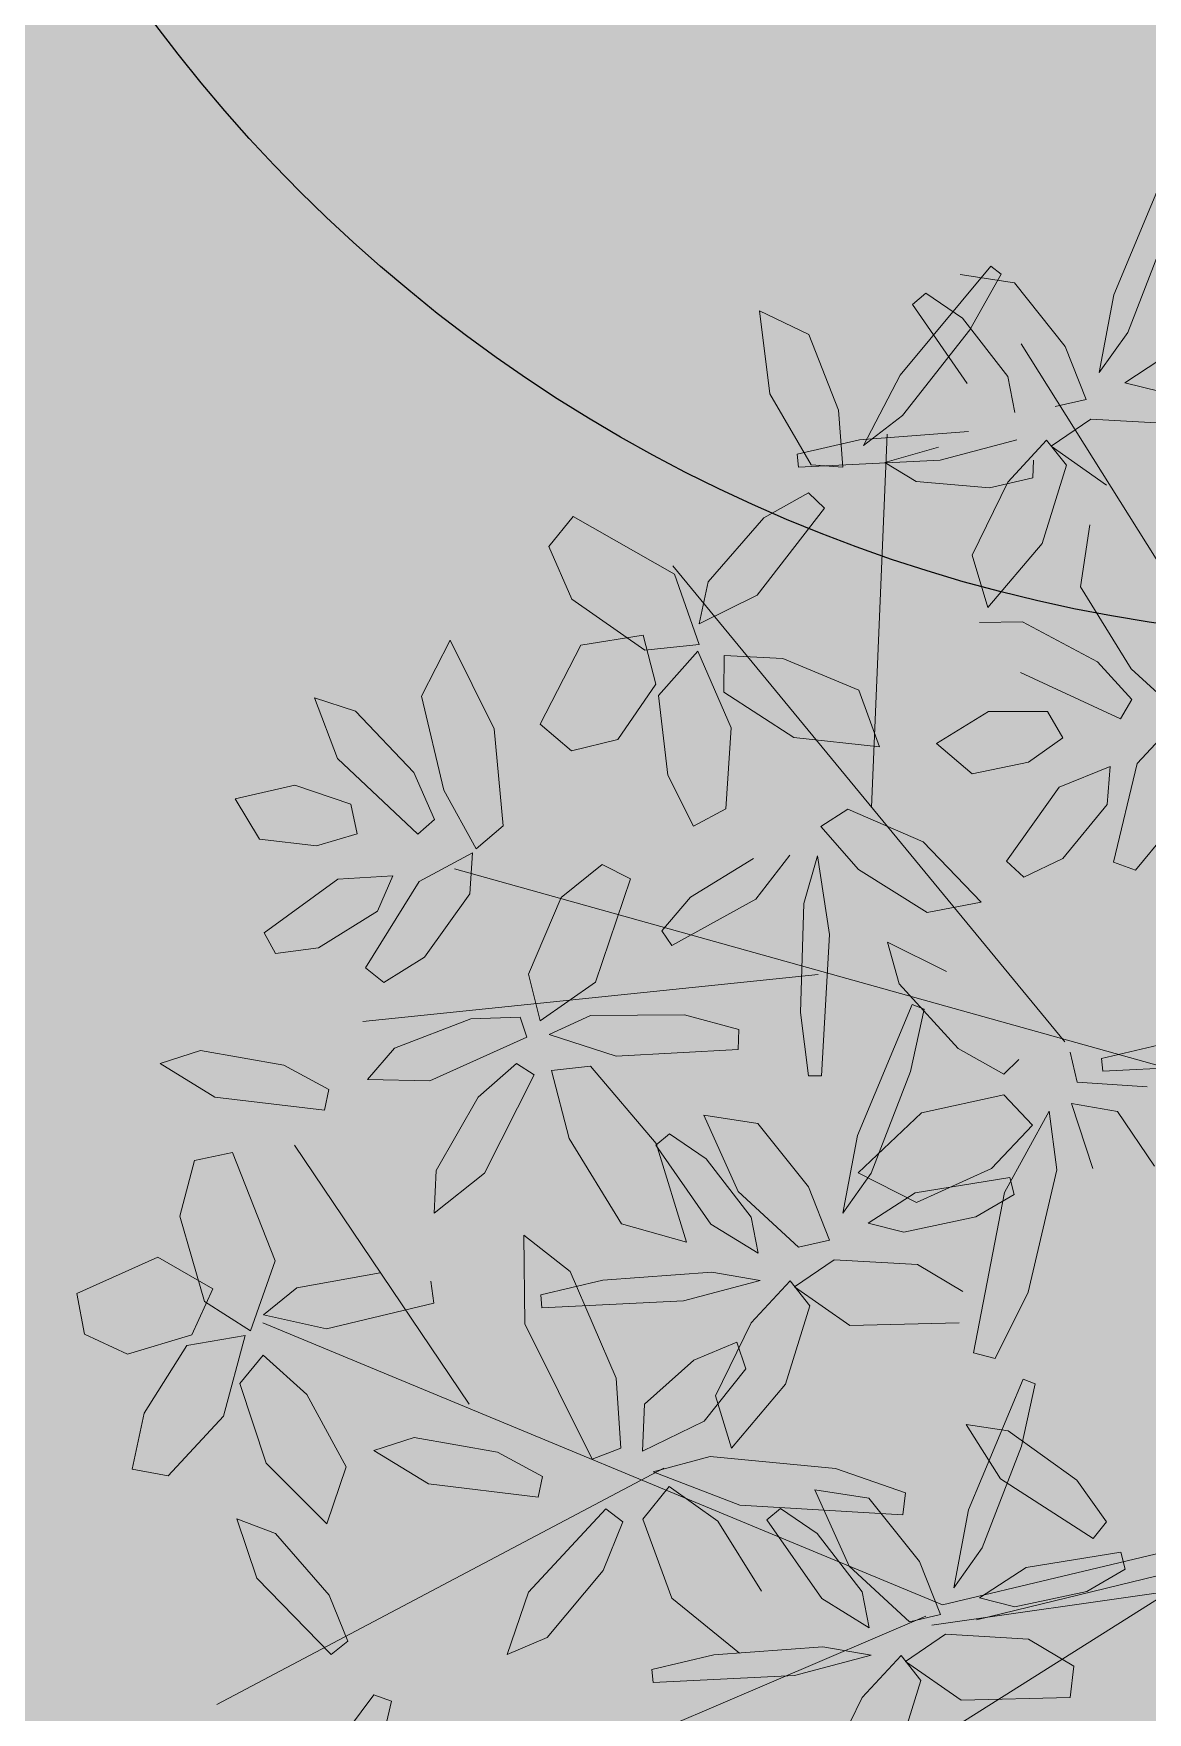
# Model space of a CAD drawing. Header units: metres. Extents: x 349703 to 349913, y 9282546 to 9282694.
# Drawn here: x 349720.509 to 349721.418, y 9282577.274 to 9282578.645 of the extents above; entities that cross this region are included whole.
import ezdxf

# ---------------------------------------------------------------- set-up
doc = ezdxf.new("R2010")
doc.units = ezdxf.units.M
doc.header["$LTSCALE"] = 0.25
for name, color, linetype, lineweight in [('AREA-VERDE', 3, 'CONTINUOUS', 9), ('ARQ-FONDO', 253, 'CONTINUOUS', 9), ('LLORAD-TEXTO', 1, 'CONTINUOUS', 25)]:
    doc.layers.add(name, color=color, linetype=linetype, lineweight=lineweight)

# ---------------------------------------------------------------- blocks, each defined once
blk = doc.blocks.new('ARR2')
at = {"layer": 'ARQ-FONDO', "lineweight": 5}
for p, q in [((2740.4969, 1215.758), (2740.5613, 1215.9124)), ((2740.5597, 1215.8335), (2740.5131, 1215.7133)), ((2740.2447, 1215.6629), (2740.3517, 1215.7915)), ((2740.3517, 1215.7915), (2740.3638, 1215.7823)), ((2740.3155, 1215.7818), (2740.3795, 1215.772)), ((2740.3638, 1215.7823), (2740.3269, 1215.7166)), ((2740.3795, 1215.772), (2740.4392, 1215.697)), ((2740.2591, 1215.7464), (2740.275, 1215.7598)), ((2740.275, 1215.7598), (2740.3182, 1215.7302)), ((2740.4795, 1215.666), (2740.4969, 1215.758)), ((2740.0784, 1215.739), (2740.1366, 1215.7108)), ((2740.0908, 1215.6409), (2740.0784, 1215.739)), ((2740.3237, 1215.6533), (2740.2591, 1215.7464)), ((2740.3269, 1215.7166), (2740.2471, 1215.6155)), ((2740.3182, 1215.7302), (2740.3715, 1215.6613)), ((2740.5131, 1215.7133), (2740.4795, 1215.666)), ((2740.1366, 1215.7108), (2740.1716, 1215.6216)), ((2740.9083, 1214.8699), (2740.3874, 1215.6998)), ((2740.4392, 1215.697), (2740.4639, 1215.6344)), ((2740.5097, 1215.6541), (2740.5649, 1215.69)), ((2740.2011, 1215.5801), (2740.2447, 1215.6629)), ((2740.3715, 1215.6613), (2740.3799, 1215.6189)), ((2740.5516, 1215.6435), (2740.5097, 1215.6541)), ((2740.1395, 1215.5571), (2740.0908, 1215.6409)), ((2740.4639, 1215.6344), (2740.4274, 1215.6259)), ((2740.1716, 1215.6216), (2740.1769, 1215.5545)), ((2740.2471, 1215.6155), (2740.2011, 1215.5801)), ((2740.1965, 1215.5868), (2740.325, 1215.5964)), ((2740.4696, 1215.6112), (2740.4227, 1215.5791)), ((2740.5679, 1215.6056), (2740.4696, 1215.6112)), ((2740.1231, 1215.5696), (2740.1965, 1215.5868)), ((2740.2106, 1215.153), (2740.2292, 1215.5932)), ((2740.2265, 1215.5599), (2740.2898, 1215.578)), ((2740.3822, 1215.5865), (2740.2916, 1215.5626)), ((2740.3715, 1215.5367), (2740.4174, 1215.5861)), ((2740.4174, 1215.5861), (2740.4407, 1215.5567)), ((2740.4227, 1215.5791), (2740.4881, 1215.5333)), ((2740.1246, 1215.5544), (2740.1231, 1215.5696)), ((2740.2916, 1215.5626), (2740.1246, 1215.5544)), ((2740.1769, 1215.5545), (2740.1395, 1215.5571)), ((2740.2634, 1215.5374), (2740.2265, 1215.5599)), ((2740.4021, 1215.5626), (2740.4012, 1215.5418)), ((2740.4407, 1215.5567), (2740.412, 1215.4642)), ((2740.3501, 1215.53), (2740.2634, 1215.5374)), ((2740.3295, 1215.4506), (2740.3715, 1215.5367)), ((2740.4012, 1215.5418), (2740.3501, 1215.53)), ((2740.1362, 1215.5242), (2740.0835, 1215.4945)), ((2740.1553, 1215.5061), (2740.1362, 1215.5242)), ((2739.8586, 1215.4962), (2739.8296, 1215.4607)), ((2739.9781, 1215.4281), (2739.8586, 1215.4962)), ((2740.0835, 1215.4945), (2740.0179, 1215.4191)), ((2740.0756, 1215.4032), (2740.1553, 1215.5061)), ((2740.4684, 1215.4864), (2740.4573, 1215.4131)), ((2739.8296, 1215.4607), (2739.8571, 1215.3984)), ((2740.412, 1215.4642), (2740.3481, 1215.3887)), ((2740.4388, 1214.8759), (2739.976, 1215.4379)), ((2740.3481, 1215.3887), (2740.3295, 1215.4506)), ((2740.0073, 1215.3451), (2739.9781, 1215.4281)), ((2740.0179, 1215.4191), (2740.0071, 1215.3694)), ((2739.8571, 1215.3984), (2739.9431, 1215.3383)), ((2740.0071, 1215.3694), (2740.0756, 1215.4032)), ((2740.4573, 1215.4131), (2740.5173, 1215.3163)), ((2739.9413, 1215.356), (2739.8676, 1215.3444)), ((2739.9561, 1215.2983), (2739.9413, 1215.356)), ((2740.389, 1215.3716), (2740.3382, 1215.371)), ((2740.4773, 1215.3247), (2740.389, 1215.3716)), ((2739.7133, 1215.35), (2739.6795, 1215.2841)), ((2739.7653, 1215.2453), (2739.7133, 1215.35)), ((2739.8676, 1215.3444), (2739.8196, 1215.2508)), ((2739.9431, 1215.3383), (2740.0073, 1215.3451)), ((2740.0056, 1215.3371), (2739.9592, 1215.2846)), ((2740.0452, 1215.2467), (2740.0056, 1215.3371)), ((2740.0367, 1215.3322), (2740.0362, 1215.2887)), ((2740.106, 1215.3285), (2740.0367, 1215.3322)), ((2740.1957, 1215.291), (2740.106, 1215.3285)), ((2740.5181, 1215.28), (2740.4773, 1215.3247)), ((2740.5173, 1215.3163), (2740.5759, 1215.2626)), ((2739.9112, 1215.2329), (2739.9561, 1215.2983)), ((2740.3865, 1215.3118), (2740.5047, 1215.2573)), ((2739.5532, 1215.2819), (2739.5802, 1215.2105)), ((2739.6016, 1215.2664), (2739.5532, 1215.2819)), ((2739.6795, 1215.2841), (2739.7057, 1215.1732)), ((2739.9592, 1215.2846), (2739.9701, 1215.1908)), ((2740.0362, 1215.2887), (2740.1191, 1215.2351)), ((2740.22, 1215.2242), (2740.1957, 1215.291)), ((2740.5047, 1215.2573), (2740.5181, 1215.28)), ((2739.6704, 1215.1939), (2739.6016, 1215.2664)), ((2740.3489, 1215.266), (2740.2873, 1215.2282)), ((2740.4185, 1215.2657), (2740.3489, 1215.266)), ((2740.4367, 1215.2349), (2740.4185, 1215.2657)), ((2740.573, 1215.2569), (2740.5243, 1215.2046)), ((2739.7758, 1215.1308), (2739.7653, 1215.2453)), ((2739.8196, 1215.2508), (2739.8566, 1215.2193)), ((2740.0388, 1215.1509), (2740.0452, 1215.2467)), ((2739.8566, 1215.2193), (2739.9112, 1215.2329)), ((2740.1191, 1215.2351), (2740.22, 1215.2242)), ((2740.2873, 1215.2282), (2740.3294, 1215.1922)), ((2740.396, 1215.2062), (2740.4367, 1215.2349)), ((2739.5802, 1215.2105), (2739.675, 1215.1212)), ((2740.3294, 1215.1922), (2740.396, 1215.2062)), ((2740.4924, 1215.2011), (2740.4321, 1215.1766)), ((2740.4887, 1215.156), (2740.4924, 1215.2011)), ((2740.5243, 1215.2046), (2740.4964, 1215.088)), ((2739.53, 1215.179), (2739.4596, 1215.1626)), ((2739.5959, 1215.1565), (2739.53, 1215.179)), ((2739.6949, 1215.1385), (2739.6704, 1215.1939)), ((2739.9701, 1215.1908), (2740.0006, 1215.1305)), ((2739.4596, 1215.1626), (2739.4881, 1215.1152)), ((2739.7057, 1215.1732), (2739.7441, 1215.1036)), ((2740.4321, 1215.1766), (2740.3701, 1215.089)), ((2739.6034, 1215.1216), (2739.5959, 1215.1565)), ((2739.675, 1215.1212), (2739.6949, 1215.1385)), ((2740.0006, 1215.1305), (2740.0388, 1215.1509)), ((2740.151, 1215.1302), (2740.1826, 1215.1504)), ((2740.1826, 1215.1504), (2740.2716, 1215.112)), ((2740.4365, 1215.0925), (2740.4887, 1215.156)), ((2739.5557, 1215.1074), (2739.6034, 1215.1216)), ((2739.7441, 1215.1036), (2739.7758, 1215.1308)), ((2740.1952, 1215.0794), (2740.151, 1215.1302)), ((2740.5225, 1215.0785), (2740.5583, 1215.122)), ((2739.4881, 1215.1152), (2739.5557, 1215.1074)), ((2739.7396, 1215.0992), (2739.6768, 1215.065)), ((2739.7365, 1215.0507), (2739.7396, 1215.0992)), ((2740.2716, 1215.112), (2740.34, 1215.0406)), ((2740.9134, 1214.7457), (2739.7186, 1215.0803)), ((2739.8927, 1215.0854), (2739.8445, 1215.0461)), ((2739.9262, 1215.0684), (2739.8927, 1215.0854)), ((2739.9972, 1215.0468), (2740.0713, 1215.0925)), ((2740.1143, 1215.0964), (2740.0742, 1215.0442)), ((2740.1309, 1215.0394), (2740.1468, 1215.0953)), ((2740.1468, 1215.0953), (2740.161, 1215.0027)), ((2740.2764, 1215.0286), (2740.1952, 1215.0794)), ((2740.3701, 1215.089), (2740.3905, 1215.0702)), ((2740.3905, 1215.0702), (2740.4365, 1215.0925)), ((2740.4964, 1215.088), (2740.5225, 1215.0785)), ((2739.5805, 1215.0678), (2739.4939, 1215.0044)), ((2739.6455, 1215.0719), (2739.5805, 1215.0678)), ((2739.6768, 1215.065), (2739.6133, 1214.9633)), ((2739.6277, 1215.0303), (2739.6455, 1215.0719)), ((2739.885, 1214.9464), (2739.9262, 1215.0684)), ((2739.6829, 1214.976), (2739.7365, 1215.0507)), ((2739.8445, 1215.0461), (2739.8056, 1214.9557)), ((2739.9632, 1215.007), (2739.9972, 1215.0468)), ((2740.0742, 1215.0442), (2739.9748, 1214.9897)), ((2740.1269, 1214.9107), (2740.1309, 1215.0394)), ((2740.34, 1215.0406), (2740.2764, 1215.0286)), ((2739.558, 1214.9867), (2739.6277, 1215.0303)), ((2739.4939, 1215.0044), (2739.5073, 1214.9801)), ((2739.9748, 1214.9897), (2739.9632, 1215.007)), ((2740.161, 1215.0027), (2740.1516, 1214.8357)), ((2739.5073, 1214.9801), (2739.558, 1214.9867)), ((2740.2295, 1214.9936), (2740.2993, 1214.9588)), ((2740.2433, 1214.9442), (2740.2295, 1214.9936)), ((2739.6133, 1214.9633), (2739.6351, 1214.946)), ((2739.6351, 1214.946), (2739.6829, 1214.976)), ((2740.1478, 1214.9555), (2739.6101, 1214.8999)), ((2739.8056, 1214.9557), (2739.8197, 1214.9006)), ((2739.8197, 1214.9006), (2739.885, 1214.9464)), ((2740.3129, 1214.8681), (2740.2433, 1214.9442)), ((2740.194, 1214.7655), (2740.2585, 1214.9199)), ((2740.2585, 1214.9199), (2740.2728, 1214.9146)), ((2739.7376, 1214.9031), (2739.6474, 1214.8683)), ((2739.7961, 1214.9051), (2739.7376, 1214.9031)), ((2739.804, 1214.8814), (2739.7961, 1214.9051)), ((2739.879, 1214.9068), (2739.8301, 1214.8844)), ((2739.9901, 1214.9079), (2739.879, 1214.9068)), ((2740.054, 1214.8904), (2739.9901, 1214.9079)), ((2740.1363, 1214.8359), (2740.1269, 1214.9107)), ((2740.2728, 1214.9146), (2740.2568, 1214.841)), ((2739.6893, 1214.8297), (2739.804, 1214.8814)), ((2739.8301, 1214.8844), (2739.9091, 1214.8588)), ((2740.0534, 1214.8668), (2740.054, 1214.8904)), ((2739.4186, 1214.8655), (2739.3709, 1214.8502)), ((2739.5171, 1214.8484), (2739.4186, 1214.8655)), ((2739.6474, 1214.8683), (2739.6156, 1214.8313)), ((2739.9091, 1214.8588), (2740.0534, 1214.8668)), ((2740.3669, 1214.8376), (2740.3129, 1214.8681)), ((2740.4451, 1214.8636), (2740.4533, 1214.8284)), ((2740.4822, 1214.8564), (2740.5556, 1214.8737)), ((2739.3709, 1214.8502), (2739.4356, 1214.8106)), ((2739.5701, 1214.8197), (2739.5171, 1214.8484)), ((2739.7915, 1214.8504), (2739.7464, 1214.8104)), ((2739.8126, 1214.837), (2739.7915, 1214.8504)), ((2739.833, 1214.842), (2739.8791, 1214.847)), ((2739.8538, 1214.7616), (2739.833, 1214.842)), ((2739.8791, 1214.847), (2739.9563, 1214.7558)), ((2740.2568, 1214.841), (2740.2102, 1214.7209)), ((2740.3846, 1214.8552), (2740.3669, 1214.8376)), ((2740.4837, 1214.8412), (2740.4822, 1214.8564)), ((2740.6508, 1214.8495), (2740.4837, 1214.8412)), ((2739.6156, 1214.8313), (2739.6893, 1214.8297)), ((2739.754, 1214.7209), (2739.8126, 1214.837)), ((2740.1516, 1214.8357), (2740.1363, 1214.8359)), ((2740.4533, 1214.8284), (2740.5361, 1214.8228)), ((2739.4356, 1214.8106), (2739.5648, 1214.7953)), ((2739.5648, 1214.7953), (2739.5701, 1214.8197)), ((2739.7464, 1214.8104), (2739.6966, 1214.7238)), ((2740.3668, 1214.8135), (2740.2699, 1214.792)), ((2740.4009, 1214.7777), (2740.3668, 1214.8135)), ((2740.4466, 1214.8032), (2740.5011, 1214.7936)), ((2740.4721, 1214.7265), (2740.4466, 1214.8032)), ((2740.0127, 1214.7894), (2740.0766, 1214.7795)), ((2740.0534, 1214.6993), (2740.0127, 1214.7894)), ((2740.2699, 1214.792), (2740.1951, 1214.7214)), ((2740.4206, 1214.794), (2740.3678, 1214.698)), ((2740.4296, 1214.7249), (2740.4206, 1214.794)), ((2740.5011, 1214.7936), (2740.5447, 1214.7292)), ((2739.9155, 1214.661), (2739.8538, 1214.7616)), ((2739.9562, 1214.7539), (2739.9722, 1214.7673)), ((2739.9722, 1214.7673), (2740.0154, 1214.7377)), ((2740.0766, 1214.7795), (2740.1363, 1214.7046)), ((2740.1767, 1214.6735), (2740.194, 1214.7655)), ((2740.3525, 1214.7262), (2740.4009, 1214.7777)), ((2739.4565, 1214.7454), (2739.4116, 1214.7359)), ((2739.5069, 1214.6174), (2739.4565, 1214.7454)), ((2739.7357, 1214.4481), (2739.5297, 1214.7537)), ((2740.0209, 1214.6608), (2739.9562, 1214.7539)), ((2739.9563, 1214.7558), (2739.9924, 1214.6394)), ((2739.4116, 1214.7359), (2739.3941, 1214.6702)), ((2739.6966, 1214.7238), (2739.6946, 1214.6737)), ((2740.0154, 1214.7377), (2740.0687, 1214.6688)), ((2740.1951, 1214.7214), (2740.2639, 1214.6861)), ((2740.2639, 1214.6861), (2740.3525, 1214.7262)), ((2740.3958, 1214.5805), (2740.4296, 1214.7249)), ((2739.6946, 1214.6737), (2739.754, 1214.7209)), ((2740.1363, 1214.7046), (2740.1611, 1214.6419)), ((2740.2102, 1214.7209), (2740.1767, 1214.6735)), ((2740.2621, 1214.6975), (2740.3739, 1214.7159)), ((2740.3739, 1214.7159), (2740.3792, 1214.6957)), ((2740.1246, 1214.6335), (2740.0534, 1214.6993)), ((2740.2069, 1214.6617), (2740.2621, 1214.6975)), ((2740.3678, 1214.698), (2740.3311, 1214.5088)), ((2740.3792, 1214.6957), (2740.3339, 1214.6694)), ((2739.3941, 1214.6702), (2739.4234, 1214.5694)), ((2740.0687, 1214.6688), (2740.077, 1214.6264)), ((2740.2488, 1214.651), (2740.2069, 1214.6617)), ((2740.3339, 1214.6694), (2740.2488, 1214.651)), ((2739.8002, 1214.6476), (2739.8013, 1214.543)), ((2739.8551, 1214.6047), (2739.8002, 1214.6476)), ((2739.9924, 1214.6394), (2739.9155, 1214.661)), ((2740.077, 1214.6264), (2740.0209, 1214.6608)), ((2740.1611, 1214.6419), (2740.1246, 1214.6335)), ((2739.3684, 1214.6215), (2739.2724, 1214.5786)), ((2739.4331, 1214.5843), (2739.3684, 1214.6215)), ((2739.4777, 1214.5345), (2739.5069, 1214.6174)), ((2739.6307, 1214.6032), (2739.5323, 1214.5855)), ((2739.9093, 1214.4789), (2739.8551, 1214.6047)), ((2739.8937, 1214.5944), (2740.0221, 1214.604)), ((2740.0221, 1214.604), (2740.0793, 1214.594)), ((2740.1668, 1214.6187), (2740.1199, 1214.5866)), ((2740.2651, 1214.6131), (2740.1668, 1214.6187)), ((2740.3185, 1214.5812), (2740.2651, 1214.6131)), ((2739.4085, 1214.5301), (2739.4331, 1214.5843)), ((2739.5323, 1214.5855), (2739.4928, 1214.5535)), ((2739.6939, 1214.5672), (2739.6904, 1214.5933)), ((2739.8203, 1214.5771), (2739.8937, 1214.5944)), ((2740.0793, 1214.594), (2739.9888, 1214.5701)), ((2740.0687, 1214.5443), (2740.1145, 1214.5936)), ((2740.1145, 1214.5936), (2740.1379, 1214.5643)), ((2740.1199, 1214.5866), (2740.1853, 1214.5408)), ((2739.2724, 1214.5786), (2739.2815, 1214.5308)), ((2739.4234, 1214.5694), (2739.4777, 1214.5345)), ((2739.5673, 1214.5369), (2739.6939, 1214.5672)), ((2739.8217, 1214.5619), (2739.8203, 1214.5771)), ((2739.9888, 1214.5701), (2739.8217, 1214.5619)), ((2740.1379, 1214.5643), (2740.1091, 1214.4717)), ((2740.3567, 1214.502), (2740.3958, 1214.5805)), ((2740.2945, 1214.2111), (2739.492, 1214.5443)), ((2739.4928, 1214.5535), (2739.5673, 1214.5369)), ((2739.8013, 1214.543), (2739.8809, 1214.3833)), ((2740.0267, 1214.4581), (2740.0687, 1214.5443)), ((2740.1853, 1214.5408), (2740.314, 1214.544)), ((2739.2815, 1214.5308), (2739.3325, 1214.5073)), ((2739.3325, 1214.5073), (2739.4085, 1214.5301)), ((2739.4714, 1214.5293), (2739.4023, 1214.5175)), ((2739.4456, 1214.434), (2739.4714, 1214.5293)), ((2739.4023, 1214.5175), (2739.352, 1214.4375)), ((2739.4925, 1214.506), (2739.4649, 1214.4724)), ((2739.5442, 1214.4597), (2739.4925, 1214.506)), ((2740.0008, 1214.4999), (2740.0516, 1214.5215)), ((2740.0516, 1214.5215), (2740.0623, 1214.4899)), ((2740.3311, 1214.5088), (2740.3567, 1214.502)), ((2739.9428, 1214.4481), (2740.0008, 1214.4999)), ((2740.0623, 1214.4899), (2740.0131, 1214.4282)), ((2739.4649, 1214.4724), (2739.4959, 1214.3786)), ((2739.9147, 1214.3961), (2739.9093, 1214.4789)), ((2740.1091, 1214.4717), (2740.0453, 1214.3962)), ((2740.3251, 1214.3232), (2740.3896, 1214.4776)), ((2740.4039, 1214.4723), (2740.3879, 1214.3987)), ((2740.3896, 1214.4776), (2740.4039, 1214.4723)), ((2739.5906, 1214.3743), (2739.5442, 1214.4597)), ((2739.9405, 1214.3928), (2739.9428, 1214.4481)), ((2740.0453, 1214.3962), (2740.0267, 1214.4581)), ((2739.352, 1214.4375), (2739.338, 1214.3714)), ((2739.3805, 1214.3634), (2739.4456, 1214.434)), ((2740.0131, 1214.4282), (2739.9405, 1214.3928)), ((2740.3225, 1214.4241), (2740.3631, 1214.3601)), ((2740.372, 1214.4168), (2740.3225, 1214.4241)), ((2739.6708, 1214.4087), (2739.6231, 1214.3935)), ((2739.7693, 1214.3916), (2739.6708, 1214.4087)), ((2740.4529, 1214.3582), (2740.372, 1214.4168)), ((2739.6231, 1214.3935), (2739.6878, 1214.3539)), ((2739.8223, 1214.3629), (2739.7693, 1214.3916)), ((2739.8809, 1214.3833), (2739.9147, 1214.3961)), ((2740.0204, 1214.3863), (2739.9531, 1214.3682)), ((2740.168, 1214.372), (2740.0204, 1214.3863)), ((2740.3879, 1214.3987), (2740.3413, 1214.2785)), ((2739.338, 1214.3714), (2739.3805, 1214.3634)), ((2739.9655, 1214.3726), (2739.4378, 1214.0937)), ((2739.4959, 1214.3786), (2739.5677, 1214.307)), ((2739.5677, 1214.307), (2739.5906, 1214.3743)), ((2739.9531, 1214.3682), (2740.0553, 1214.3287)), ((2740.251, 1214.3436), (2740.168, 1214.372)), ((2739.6878, 1214.3539), (2739.817, 1214.3385)), ((2739.817, 1214.3385), (2739.8223, 1214.3629)), ((2739.9718, 1214.3509), (2739.9409, 1214.3123)), ((2740.0294, 1214.3098), (2739.9718, 1214.3509)), ((2740.1438, 1214.347), (2740.2077, 1214.3372)), ((2740.1845, 1214.2569), (2740.1438, 1214.347)), ((2740.9352, 1214.3642), (2740.2945, 1214.2111)), ((2740.3631, 1214.3601), (2740.4724, 1214.2895)), ((2740.4879, 1214.3091), (2740.4529, 1214.3582)), ((2740.0553, 1214.3287), (2740.2477, 1214.3174)), ((2740.0873, 1214.3116), (2740.1033, 1214.325)), ((2740.1033, 1214.325), (2740.1465, 1214.2954)), ((2740.2077, 1214.3372), (2740.2674, 1214.2622)), ((2740.2477, 1214.3174), (2740.251, 1214.3436)), ((2740.3345, 1214.1933), (2740.9358, 1214.3402)), ((2739.4613, 1214.3126), (2739.4851, 1214.2428)), ((2739.5071, 1214.2954), (2739.4613, 1214.3126)), ((2739.8059, 1214.2262), (2739.8972, 1214.3245)), ((2739.917, 1214.3092), (2739.8939, 1214.2517)), ((2739.8972, 1214.3245), (2739.917, 1214.3092)), ((2739.9409, 1214.3123), (2739.9751, 1214.2191)), ((2740.0808, 1214.2273), (2740.0294, 1214.3098)), ((2740.152, 1214.2185), (2740.0873, 1214.3116)), ((2740.3077, 1214.2312), (2740.3251, 1214.3232)), ((2740.4724, 1214.2895), (2740.4879, 1214.3091)), ((2739.5706, 1214.2225), (2739.5071, 1214.2954)), ((2740.1465, 1214.2954), (2740.1997, 1214.2265)), ((2740.3413, 1214.2785), (2740.3077, 1214.2312)), ((2740.3932, 1214.2552), (2740.505, 1214.2735)), ((2740.505, 1214.2735), (2740.5103, 1214.2534)), ((2739.8939, 1214.2517), (2739.8278, 1214.1726)), ((2740.2557, 1214.1911), (2740.1845, 1214.2569)), ((2740.2674, 1214.2622), (2740.2922, 1214.1996)), ((2740.338, 1214.2193), (2740.3932, 1214.2552)), ((2740.5103, 1214.2534), (2740.4649, 1214.2271)), ((2739.4851, 1214.2428), (2739.573, 1214.1527)), ((2739.6024, 1213.6218), (2740.5631, 1214.2272)), ((2739.7806, 1214.1524), (2739.8059, 1214.2262)), ((2740.1997, 1214.2265), (2740.2081, 1214.1841)), ((2740.2821, 1214.1872), (2740.5631, 1214.2272)), ((2740.4649, 1214.2271), (2740.3798, 1214.2087)), ((2739.5925, 1214.1683), (2739.5706, 1214.2225)), ((2739.9751, 1214.2191), (2740.055, 1214.1543)), ((2740.2081, 1214.1841), (2740.152, 1214.2185)), ((2740.3798, 1214.2087), (2740.338, 1214.2193)), ((2740.275, 1214.1978), (2739.5306, 1213.8801)), ((2740.2922, 1214.1996), (2740.2557, 1214.1911)), ((2739.573, 1214.1527), (2739.5925, 1214.1683)), ((2739.8278, 1214.1726), (2739.7806, 1214.1524)), ((2740.2979, 1214.1764), (2740.251, 1214.1443)), ((2740.3961, 1214.1708), (2740.2979, 1214.1764)), ((2740.4496, 1214.1389), (2740.3961, 1214.1708)), ((2739.9514, 1214.1348), (2740.0247, 1214.152)), ((2740.0247, 1214.152), (2740.1532, 1214.1616)), ((2740.2104, 1214.1517), (2740.1199, 1214.1278)), ((2740.1532, 1214.1616), (2740.2104, 1214.1517)), ((2740.1997, 1214.1019), (2740.2456, 1214.1512)), ((2740.2456, 1214.1512), (2740.269, 1214.1219)), ((2739.9528, 1214.1196), (2739.9514, 1214.1348)), ((2740.1199, 1214.1278), (2739.9528, 1214.1196)), ((2740.251, 1214.1443), (2740.3164, 1214.0985)), ((2740.4451, 1214.1016), (2740.4496, 1214.1389)), ((2740.269, 1214.1219), (2740.2402, 1214.0293)), ((2739.6232, 1214.1048), (2739.5933, 1214.0649)), ((2739.6192, 1213.9933), (2739.6442, 1214.0974)), ((2739.6442, 1214.0974), (2739.6232, 1214.1048)), ((2740.1577, 1214.0158), (2740.1997, 1214.1019)), ((2740.3164, 1214.0985), (2740.4451, 1214.1016))]:
    blk.add_line(p, q, dxfattribs=at)

msp = doc.modelspace()

# ---------------------------------------------------------------- hatches: boundary and pattern name
at = {"layer": 'AREA-VERDE', "lineweight": 0, "true_color": 0xc4e4b2, "transparency": 33554687}
h = msp.add_hatch(color=3, dxfattribs=at)
h.dxf.hatch_style = 1
h.paths.add_polyline_path([(349726.4609, 9282594.7896), (349717.3092, 9282594.7896), (349717.2828, 9282561.4453), (349726.4609, 9282563.0592)])
h.paths.add_polyline_path([(349724.4609, 9282592.7896), (349724.4609, 9282564.7382), (349719.2847, 9282563.828), (349719.3076, 9282592.7896)], flags=16)
at = {"layer": 'AREA-VERDE', "lineweight": 0, "true_color": 0xc4e4b2, "transparency": 33554610}
h = msp.add_hatch(color=3, dxfattribs=at)
h.dxf.hatch_style = 1
h.paths.add_polyline_path([(349724.4609, 9282592.7896), (349719.3076, 9282592.7896), (349719.2847, 9282563.828), (349724.4609, 9282564.7382)])

# ---------------------------------------------------------------- linework, layer by layer
at = {"layer": 'LLORAD-TEXTO'}
msp.add_circle((349721.61, 9282579.4), 1.25, dxfattribs=at)

# ---------------------------------------------------------------- block references
at = {"layer": 'ARQ-FONDO', "xscale": 0.6917913537138002, "yscale": 0.6917913537138002, "zscale": 0.6917913537138002}
msp.add_blockref('ARR2', (347825.5388, 9281737.381), dxfattribs=at)

doc.saveas('drawing.dxf')
